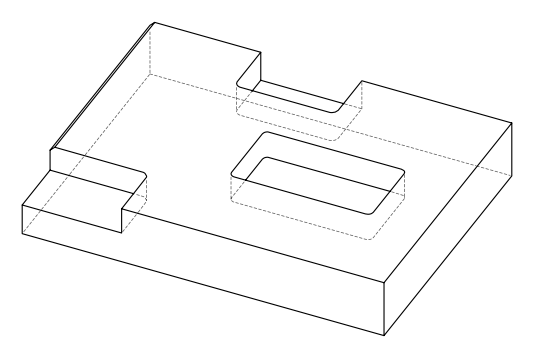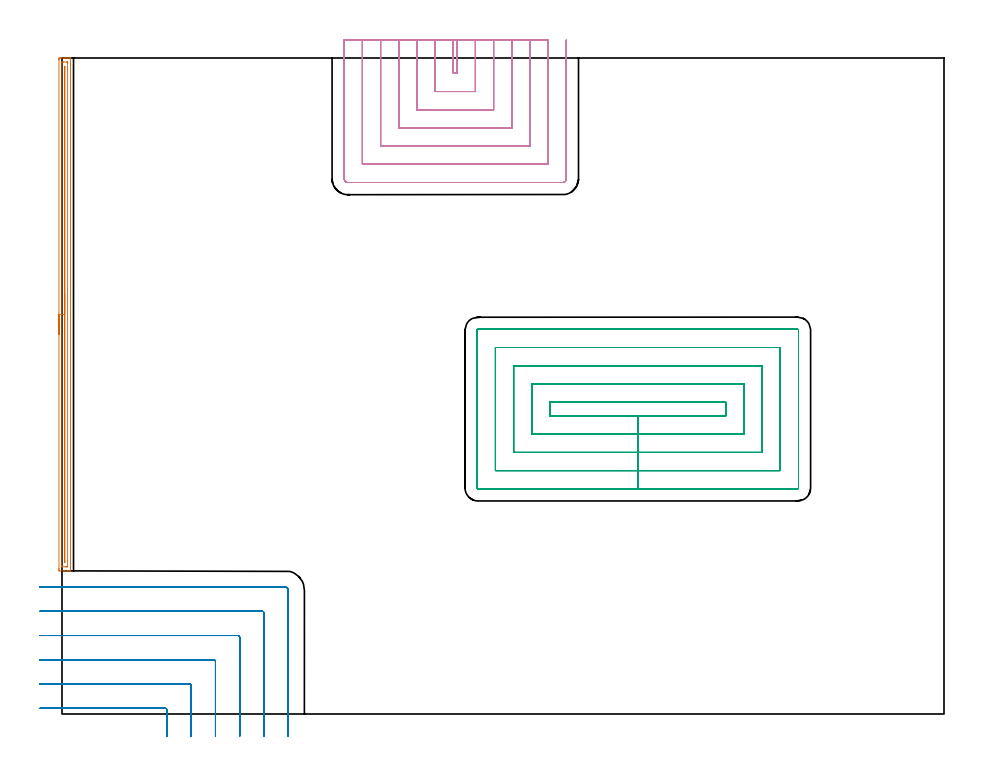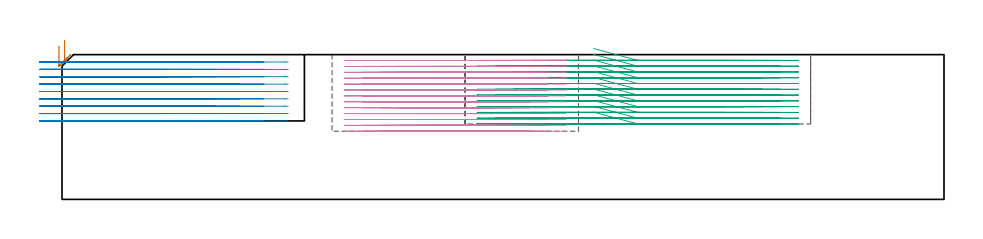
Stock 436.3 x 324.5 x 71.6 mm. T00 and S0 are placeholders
(PLAN: 4 operations, 2 tool changes, 108.9 min)
(1 AREA_MILL | FG_CHAMFER_SURFACE | UGT0205_001 | 6.23 min | 4180 mm3)
(2 MILL_CORNER_NOTCH_RECTANGULAR | CORNER_NOTCH_RECTANGULAR | NXT0201_012 | Follow Part, ap 4, ae 75% | 16.23 min | 277744 mm3)
(3 MILL_RECTANGULAR_POCKET | POCKET_RECTANGULAR_STRAIGHT | NXT0201_011 | Follow Part, ap 3, ae 75% | 41.8 min | 531719 mm3)
(4 MILL_SLOT | SLOT_PARTIAL_RECTANGULAR | NXT0201_011 | Follow Part, ap 3, ae 75% | 44.61 min | 311337 mm3)
(TOOL UGT0205_001 | Chamfer Mill 20 x 3 x 45 deg. | D20 FL50 Z2)
(TOOL NXT0201_012 | ENDMILL 16mm [2P460-1600-NA 1630] | D16 FL38 Z6)
(TOOL NXT0201_011 | ENDMILL 12mm [2P460-1200-NA 1630] | D12 FL38 Z6)
(OP 1 AREA_MILL)
G17 G21 G94 G90
T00 M6
G54
G17 G0 G90 X-1.5 Y187.65 S1061 M3
G43 Z81.6 H0
Z75.9
G94 G1 Y187.688 Z75.028 F250.
Y187.802 Z74.163
Y187.991 Z73.312
Y188.253 Z72.48
Y188.587 Z71.674
Y188.99 Z70.9
Y189.458 Z70.164
Y189.99 Z69.472
Y190.579 Z68.829
Y191.222 Z68.24
Y191.914 Z67.708
Y192.65 Z67.24
Y193.424 Z66.837
Y194.23 Z66.503
Y195.062 Z66.241
Y195.914 Z66.052
Y196.778 Z65.938
Y197.65 Z65.9
Y323.622
X-1.498 Y323.898 Z65.902
X-1.491 Y324.493 Z65.905
X-1.482 Y324.496 Z65.914
X-0.883 Y324.5 Z66.513
X-0.593 Z66.803
X0.903 Z68.297
X1.484 Z68.881
X1.797 Z69.193
X2.378 Z69.774
X2.69 Z70.085
X3.294 Z70.693
X3.769 Z71.168
X4.143 Y324.493 Z71.535
X4.197 Y324.49 Z71.588
X4.2 Y324.344 Z71.6
Y70.956
X4.197 Y70.81 Z71.588
X4.143 Y70.807 Z71.535
X3.769 Y70.8 Z71.168
X3.314 Z70.714
X2.69 Z70.085
X1.484 Z68.881
X0.903 Z68.297
X-1.14 Y70.801 Z66.256
X-1.482 Y70.804 Z65.914
X-1.491 Y70.807 Z65.905
X-1.497 Y71.402 Z65.903
X-1.5 Y72.018 Z65.9
Y197.65
X-0.086 Z67.314
Y322.209
X-0.084 Y322.305 Z67.316
X-0.079 Y322.487 Z67.321
X0.01 Y322.491 Z67.41
X0.517 Y322.499 Z67.917
X0.903 Y322.5 Z68.303
X2.303 Z69.703
X2.69 Y322.498 Z70.09
X2.745 Y322.495 Z70.145
X2.773 Y322.491 Z70.173
X2.779 Y322.4 Z70.179
X2.784 Y322.209 Z70.184
X2.786 Y322.114 Z70.186
Y322.018
X2.785 Y73.091 Z70.185
X2.784 Y72.995 Z70.184
X2.779 Y72.813 Z70.179
X2.69 Y72.809 Z70.09
X2.183 Y72.801 Z69.583
X1.797 Y72.8 Z69.197
X0.397 Z67.797
X0.01 Y72.802 Z67.41
X-0.045 Y72.805 Z67.355
X-0.073 Y72.809 Z67.327
X-0.079 Y72.9 Z67.321
X-0.084 Y73.091 Z67.316
X-0.086 Y73.187 Z67.314
Y73.282
Y197.65
X1.328 Z68.728
Y319.437
X1.329 Y319.904 Z68.729
X1.333 Y320.329 Z68.733
X1.335 Y320.37 Z68.735
X1.349 Y320.451 Z68.749
X1.364 Y320.329 Z68.764
X1.371 Y319.905 Z68.771
Y319.862
Y75.396
X1.366 Y74.971 Z68.766
X1.365 Y74.93 Z68.765
X1.351 Y74.848 Z68.751
X1.335 Y74.971 Z68.735
X1.333 Y75.014 Z68.733
X1.329 Y75.438 Z68.729
X1.328 Y197.65 Z68.728
Y198.522 Z68.766
Y199.386 Z68.88
Y200.238 Z69.069
Y201.07 Z69.331
Y201.876 Z69.665
Y202.65 Z70.068
Y203.386 Z70.537
Y204.078 Z71.068
Y204.721 Z71.657
Y205.31 Z72.301
Y205.842 Z72.993
Y206.31 Z73.728
Y206.713 Z74.502
Y207.047 Z75.308
Y207.309 Z76.14
Y207.498 Z76.992
Y207.612 Z77.857
Y207.65 Z78.728
G0 Z81.6
M5
M2
(OP 2 MILL_CORNER_NOTCH_RECTANGULAR)
G17 G21 G94 G90
T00 M6
G54
G17 G0 G90 X51.9 Y-11. S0 M3
G43 Z81.6 H1
Z67.955
G94 G1 Y-8. F250.
Y2.006 F500.
G3 X51.106 Y2.8 R0.8
G1 X-8.
X-11. F250.
G0 Z81.6
X63.9 Y-11.
Z67.955
G1 Y-8.
Y14.005 F500.
G3 X63.105 Y14.8 R0.8
G1 X-8.
X-11. F250.
G0 Z81.6
X75.9 Y-11.
Z67.955
G1 Y-8.
Y26.005 F500.
G3 X75.105 Y26.8 R0.8
G1 X-8.
X-11. F250.
G0 Z81.6
X87.9 Y-11.
Z67.955
G1 Y-8.
Y38.005 F500.
G3 X87.105 Y38.8 R0.8
G1 X-8.
X-11. F250.
G0 Z81.6
X99.9 Y-11.
Z67.955
G1 Y-8.
Y50.004 F500.
G3 X99.104 Y50.8 R0.8
G1 X-8.
X-11. F250.
G0 Z81.6
X111.9 Y-11.
Z67.955
G1 Y-8.
Y61.2 F500.
G3 X110.3 Y62.8 R1.6
G1 X-8.
X-11. F250.
G0 Z81.6
X51.9 Y-11.
Z64.311
G1 Y-8.
Y2.006 F500.
G3 X51.106 Y2.8 R0.8
G1 X-8.
X-11. F250.
G0 Z81.6
X63.9 Y-11.
Z64.311
G1 Y-8.
Y14.005 F500.
G3 X63.105 Y14.8 R0.8
G1 X-8.
X-11. F250.
G0 Z81.6
X75.9 Y-11.
Z64.311
G1 Y-8.
Y26.005 F500.
G3 X75.105 Y26.8 R0.8
G1 X-8.
X-11. F250.
G0 Z81.6
X87.9 Y-11.
Z64.311
G1 Y-8.
Y38.005 F500.
G3 X87.105 Y38.8 R0.8
G1 X-8.
X-11. F250.
G0 Z81.6
X99.9 Y-11.
Z64.311
G1 Y-8.
Y50.004 F500.
G3 X99.104 Y50.8 R0.8
G1 X-8.
X-11. F250.
G0 Z81.6
X111.9 Y-11.
Z64.311
G1 Y-8.
Y61.2 F500.
G3 X110.3 Y62.8 R1.6
G1 X-8.
X-11. F250.
G0 Z81.6
X51.9 Y-11.
Z60.667
G1 Y-8.
Y2.006 F500.
G3 X51.106 Y2.8 R0.8
G1 X-8.
X-11. F250.
G0 Z81.6
X63.9 Y-11.
Z60.667
G1 Y-8.
Y14.005 F500.
G3 X63.105 Y14.8 R0.8
G1 X-8.
X-11. F250.
G0 Z81.6
X75.9 Y-11.
Z60.667
G1 Y-8.
Y26.005 F500.
G3 X75.105 Y26.8 R0.8
G1 X-8.
X-11. F250.
G0 Z81.6
X87.9 Y-11.
Z60.667
G1 Y-8.
Y38.005 F500.
G3 X87.105 Y38.8 R0.8
G1 X-8.
X-11. F250.
G0 Z81.6
X99.9 Y-11.
Z60.667
G1 Y-8.
Y50.004 F500.
G3 X99.104 Y50.8 R0.8
G1 X-8.
X-11. F250.
G0 Z81.6
X111.9 Y-11.
Z60.667
G1 Y-8.
Y61.2 F500.
G3 X110.3 Y62.8 R1.6
G1 X-8.
X-11. F250.
G0 Z81.6
X51.9 Y-11.
Z57.022
G1 Y-8.
Y2.006 F500.
G3 X51.106 Y2.8 R0.8
G1 X-8.
X-11. F250.
G0 Z81.6
X63.9 Y-11.
Z57.022
G1 Y-8.
Y14.005 F500.
G3 X63.105 Y14.8 R0.8
G1 X-8.
X-11. F250.
G0 Z81.6
X75.9 Y-11.
Z57.022
G1 Y-8.
Y26.005 F500.
G3 X75.105 Y26.8 R0.8
G1 X-8.
X-11. F250.
G0 Z81.6
X87.9 Y-11.
Z57.022
G1 Y-8.
Y38.005 F500.
G3 X87.105 Y38.8 R0.8
G1 X-8.
X-11. F250.
G0 Z81.6
X99.9 Y-11.
Z57.022
G1 Y-8.
Y50.004 F500.
G3 X99.104 Y50.8 R0.8
G1 X-8.
X-11. F250.
G0 Z81.6
X111.9 Y-11.
Z57.022
G1 Y-8.
Y61.2 F500.
G3 X110.3 Y62.8 R1.6
G1 X-8.
X-11. F250.
G0 Z81.6
X51.9 Y-11.
Z53.378
G1 Y-8.
Y2.006 F500.
G3 X51.106 Y2.8 R0.8
G1 X-8.
X-11. F250.
G0 Z81.6
X63.9 Y-11.
Z53.378
G1 Y-8.
Y14.005 F500.
G3 X63.105 Y14.8 R0.8
G1 X-8.
X-11. F250.
G0 Z81.6
X75.9 Y-11.
Z53.378
G1 Y-8.
Y26.005 F500.
G3 X75.105 Y26.8 R0.8
G1 X-8.
X-11. F250.
G0 Z81.6
X87.9 Y-11.
Z53.378
G1 Y-8.
Y38.005 F500.
G3 X87.105 Y38.8 R0.8
G1 X-8.
X-11. F250.
G0 Z81.6
X99.9 Y-11.
Z53.378
G1 Y-8.
Y50.004 F500.
G3 X99.104 Y50.8 R0.8
G1 X-8.
X-11. F250.
G0 Z81.6
X111.9 Y-11.
Z53.378
G1 Y-8.
Y61.2 F500.
G3 X110.3 Y62.8 R1.6
G1 X-8.
X-11. F250.
G0 Z81.6
X51.9 Y-11.
Z49.733
G1 Y-8.
Y2.006 F500.
G3 X51.106 Y2.8 R0.8
G1 X-8.
X-11. F250.
G0 Z81.6
X63.9 Y-11.
Z49.733
G1 Y-8.
Y14.005 F500.
G3 X63.105 Y14.8 R0.8
G1 X-8.
X-11. F250.
G0 Z81.6
X75.9 Y-11.
Z49.733
G1 Y-8.
Y26.005 F500.
G3 X75.105 Y26.8 R0.8
G1 X-8.
X-11. F250.
G0 Z81.6
X87.9 Y-11.
Z49.733
G1 Y-8.
Y38.005 F500.
G3 X87.105 Y38.8 R0.8
G1 X-8.
X-11. F250.
G0 Z81.6
X99.9 Y-11.
Z49.733
G1 Y-8.
Y50.004 F500.
G3 X99.104 Y50.8 R0.8
G1 X-8.
X-11. F250.
G0 Z81.6
X111.9 Y-11.
Z49.733
G1 Y-8.
Y61.2 F500.
G3 X110.3 Y62.8 R1.6
G1 X-8.
X-11. F250.
G0 Z81.6
X51.9 Y-11.
Z46.089
G1 Y-8.
Y2.006 F500.
G3 X51.106 Y2.8 R0.8
G1 X-8.
X-11. F250.
G0 Z81.6
X63.9 Y-11.
Z46.089
G1 Y-8.
Y14.005 F500.
G3 X63.105 Y14.8 R0.8
G1 X-8.
X-11. F250.
G0 Z81.6
X75.9 Y-11.
Z46.089
G1 Y-8.
Y26.005 F500.
G3 X75.105 Y26.8 R0.8
G1 X-8.
X-11. F250.
G0 Z81.6
X87.9 Y-11.
Z46.089
G1 Y-8.
Y38.005 F500.
G3 X87.105 Y38.8 R0.8
G1 X-8.
X-11. F250.
G0 Z81.6
X99.9 Y-11.
Z46.089
G1 Y-8.
Y50.004 F500.
G3 X99.104 Y50.8 R0.8
G1 X-8.
X-11. F250.
G0 Z81.6
X111.9 Y-11.
Z46.089
G1 Y-8.
Y61.2 F500.
G3 X110.3 Y62.8 R1.6
G1 X-8.
X-11. F250.
G0 Z81.6
X51.9 Y-11.
Z42.444
G1 Y-8.
Y2.006 F500.
G3 X51.106 Y2.8 R0.8
G1 X-8.
X-11. F250.
G0 Z81.6
X63.9 Y-11.
Z42.444
G1 Y-8.
Y14.005 F500.
G3 X63.105 Y14.8 R0.8
G1 X-8.
X-11. F250.
G0 Z81.6
X75.9 Y-11.
Z42.444
G1 Y-8.
Y26.005 F500.
G3 X75.105 Y26.8 R0.8
G1 X-8.
X-11. F250.
G0 Z81.6
X87.9 Y-11.
Z42.444
G1 Y-8.
Y38.005 F500.
G3 X87.105 Y38.8 R0.8
G1 X-8.
X-11. F250.
G0 Z81.6
X99.9 Y-11.
Z42.444
G1 Y-8.
Y50.004 F500.
G3 X99.104 Y50.8 R0.8
G1 X-8.
X-11. F250.
G0 Z81.6
X111.9 Y-11.
Z42.444
G1 Y-8.
Y61.2 F500.
G3 X110.3 Y62.8 R1.6
G1 X-8.
X-11. F250.
G0 Z81.6
X51.9 Y-11.
Z38.8
G1 Y-8.
Y2.006 F500.
G3 X51.106 Y2.8 R0.8
G1 X-8.
X-11. F250.
G0 Z81.6
X63.9 Y-11.
Z38.8
G1 Y-8.
Y14.005 F500.
G3 X63.105 Y14.8 R0.8
G1 X-8.
X-11. F250.
G0 Z81.6
X75.9 Y-11.
Z38.8
G1 Y-8.
Y26.005 F500.
G3 X75.105 Y26.8 R0.8
G1 X-8.
X-11. F250.
G0 Z81.6
X87.9 Y-11.
Z38.8
G1 Y-8.
Y38.005 F500.
G3 X87.105 Y38.8 R0.8
G1 X-8.
X-11. F250.
G0 Z81.6
X99.9 Y-11.
Z38.8
G1 Y-8.
Y50.004 F500.
G3 X99.104 Y50.8 R0.8
G1 X-8.
X-11. F250.
G0 Z81.6
X111.9 Y-11.
Z38.8
G1 Y-8.
Y61.2 F500.
G3 X110.3 Y62.8 R1.6
G1 X-8.
X-11. F250.
G0 Z81.6
M5
M2
(OP 3 MILL_RECTANGULAR_POCKET)
G17 G21 G94 G90
T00 M6
G54
G17 G0 G90 X262.986 Y147.4 S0 M3
G43 Z81.6 H1
Z74.6
G94 G1 X284.85 Z68.742 F250.
X328.3 F500.
Y154.3
X241.4
Y147.4
X284.85
Y138.4
X337.3
Y163.3
X232.4
Y138.4
X284.85
Y129.4
X346.3
Y172.3
X223.4
Y129.4
X284.85
Y120.4
X355.3
Y181.3
X214.4
Y120.4
X284.85
Y111.4
X363.9
G3 X364.3 Y111.8 R0.4
G1 Y189.9
G3 X363.9 Y190.3 R0.4
G1 X205.8
G3 X205.4 Y189.9 R0.4
G1 Y111.8
G3 X205.8 Y111.4 R0.4
G1 X284.85
X285.85
G0 X262.986 Y147.4 Z71.742
G1 X284.85 Z65.883 F250.
X328.3 F500.
Y154.3
X241.4
Y147.4
X284.85
Y138.4
X337.3
Y163.3
X232.4
Y138.4
X284.85
Y129.4
X346.3
Y172.3
X223.4
Y129.4
X284.85
Y120.4
X355.3
Y181.3
X214.4
Y120.4
X284.85
Y111.4
X363.9
G3 X364.3 Y111.8 R0.4
G1 Y189.9
G3 X363.9 Y190.3 R0.4
G1 X205.8
G3 X205.4 Y189.9 R0.4
G1 Y111.8
G3 X205.8 Y111.4 R0.4
G1 X284.85
X285.85
G0 X262.986 Y147.4 Z68.883
G1 X284.85 Z63.025 F250.
X328.3 F500.
Y154.3
X241.4
Y147.4
X284.85
Y138.4
X337.3
Y163.3
X232.4
Y138.4
X284.85
Y129.4
X346.3
Y172.3
X223.4
Y129.4
X284.85
Y120.4
X355.3
Y181.3
X214.4
Y120.4
X284.85
Y111.4
X363.9
G3 X364.3 Y111.8 R0.4
G1 Y189.9
G3 X363.9 Y190.3 R0.4
G1 X205.8
G3 X205.4 Y189.9 R0.4
G1 Y111.8
G3 X205.8 Y111.4 R0.4
G1 X284.85
X285.85
G0 X262.986 Y147.4 Z66.025
G1 X284.85 Z60.167 F250.
X328.3 F500.
Y154.3
X241.4
Y147.4
X284.85
Y138.4
X337.3
Y163.3
X232.4
Y138.4
X284.85
Y129.4
X346.3
Y172.3
X223.4
Y129.4
X284.85
Y120.4
X355.3
Y181.3
X214.4
Y120.4
X284.85
Y111.4
X363.9
G3 X364.3 Y111.8 R0.4
G1 Y189.9
G3 X363.9 Y190.3 R0.4
G1 X205.8
G3 X205.4 Y189.9 R0.4
G1 Y111.8
G3 X205.8 Y111.4 R0.4
G1 X284.85
X285.85
G0 X262.986 Y147.4 Z63.167
G1 X284.85 Z57.308 F250.
X328.3 F500.
Y154.3
X241.4
Y147.4
X284.85
Y138.4
X337.3
Y163.3
X232.4
Y138.4
X284.85
Y129.4
X346.3
Y172.3
X223.4
Y129.4
X284.85
Y120.4
X355.3
Y181.3
X214.4
Y120.4
X284.85
Y111.4
X363.9
G3 X364.3 Y111.8 R0.4
G1 Y189.9
G3 X363.9 Y190.3 R0.4
G1 X205.8
G3 X205.4 Y189.9 R0.4
G1 Y111.8
G3 X205.8 Y111.4 R0.4
G1 X284.85
X285.85
G0 X262.986 Y147.4 Z60.308
G1 X284.85 Z54.45 F250.
X328.3 F500.
Y154.3
X241.4
Y147.4
X284.85
Y138.4
X337.3
Y163.3
X232.4
Y138.4
X284.85
Y129.4
X346.3
Y172.3
X223.4
Y129.4
X284.85
Y120.4
X355.3
Y181.3
X214.4
Y120.4
X284.85
Y111.4
X363.9
G3 X364.3 Y111.8 R0.4
G1 Y189.9
G3 X363.9 Y190.3 R0.4
G1 X205.8
G3 X205.4 Y189.9 R0.4
G1 Y111.8
G3 X205.8 Y111.4 R0.4
G1 X284.85
X285.85
G0 X262.986 Y147.4 Z57.45
G1 X284.85 Z51.592 F250.
X328.3 F500.
Y154.3
X241.4
Y147.4
X284.85
Y138.4
X337.3
Y163.3
X232.4
Y138.4
X284.85
Y129.4
X346.3
Y172.3
X223.4
Y129.4
X284.85
Y120.4
X355.3
Y181.3
X214.4
Y120.4
X284.85
Y111.4
X363.9
G3 X364.3 Y111.8 R0.4
G1 Y189.9
G3 X363.9 Y190.3 R0.4
G1 X205.8
G3 X205.4 Y189.9 R0.4
G1 Y111.8
G3 X205.8 Y111.4 R0.4
G1 X284.85
X285.85
G0 X262.986 Y147.4 Z54.592
G1 X284.85 Z48.733 F250.
X328.3 F500.
Y154.3
X241.4
Y147.4
X284.85
Y138.4
X337.3
Y163.3
X232.4
Y138.4
X284.85
Y129.4
X346.3
Y172.3
X223.4
Y129.4
X284.85
Y120.4
X355.3
Y181.3
X214.4
Y120.4
X284.85
Y111.4
X363.9
G3 X364.3 Y111.8 R0.4
G1 Y189.9
G3 X363.9 Y190.3 R0.4
G1 X205.8
G3 X205.4 Y189.9 R0.4
G1 Y111.8
G3 X205.8 Y111.4 R0.4
G1 X284.85
X285.85
G0 X262.986 Y147.4 Z51.733
G1 X284.85 Z45.875 F250.
X328.3 F500.
Y154.3
X241.4
Y147.4
X284.85
Y138.4
X337.3
Y163.3
X232.4
Y138.4
X284.85
Y129.4
X346.3
Y172.3
X223.4
Y129.4
X284.85
Y120.4
X355.3
Y181.3
X214.4
Y120.4
X284.85
Y111.4
X363.9
G3 X364.3 Y111.8 R0.4
G1 Y189.9
G3 X363.9 Y190.3 R0.4
G1 X205.8
G3 X205.4 Y189.9 R0.4
G1 Y111.8
G3 X205.8 Y111.4 R0.4
G1 X284.85
X285.85
G0 X262.986 Y147.4 Z48.875
G1 X284.85 Z43.017 F250.
X328.3 F500.
Y154.3
X241.4
Y147.4
X284.85
Y138.4
X337.3
Y163.3
X232.4
Y138.4
X284.85
Y129.4
X346.3
Y172.3
X223.4
Y129.4
X284.85
Y120.4
X355.3
Y181.3
X214.4
Y120.4
X284.85
Y111.4
X363.9
G3 X364.3 Y111.8 R0.4
G1 Y189.9
G3 X363.9 Y190.3 R0.4
G1 X205.8
G3 X205.4 Y189.9 R0.4
G1 Y111.8
G3 X205.8 Y111.4 R0.4
G1 X284.85
X285.85
G0 X262.986 Y147.4 Z46.017
G1 X284.85 Z40.158 F250.
X328.3 F500.
Y154.3
X241.4
Y147.4
X284.85
Y138.4
X337.3
Y163.3
X232.4
Y138.4
X284.85
Y129.4
X346.3
Y172.3
X223.4
Y129.4
X284.85
Y120.4
X355.3
Y181.3
X214.4
Y120.4
X284.85
Y111.4
X363.9
G3 X364.3 Y111.8 R0.4
G1 Y189.9
G3 X363.9 Y190.3 R0.4
G1 X205.8
G3 X205.4 Y189.9 R0.4
G1 Y111.8
G3 X205.8 Y111.4 R0.4
G1 X284.85
X285.85
G0 X262.986 Y147.4 Z43.158
G1 X284.85 Z37.3 F250.
X328.3 F500.
Y154.3
X241.4
Y147.4
X284.85
Y138.4
X337.3
Y163.3
X232.4
Y138.4
X284.85
Y129.4
X346.3
Y172.3
X223.4
Y129.4
X284.85
Y120.4
X355.3
Y181.3
X214.4
Y120.4
X284.85
Y111.4
X363.9
G3 X364.3 Y111.8 R0.4
G1 Y189.9
G3 X363.9 Y190.3 R0.4
G1 X205.8
G3 X205.4 Y189.9 R0.4
G1 Y111.8
G3 X205.8 Y111.4 R0.4
G1 X284.85
X285.85
G0 Z81.6
M5
M2
(OP 4 MILL_SLOT)
G17 G21 G94 G90
T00 M6
G54
G17 G0 G90 X193.6 Y333.5 S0 M3
G43 Z81.6 H1
Z68.685
G94 G1 Y330.5 F250.
Y316.9 F500.
X195.5
Y330.5
Y333.5 F250.
X184.6
Y330.5
Y307.9 F500.
X204.5
Y330.5
Y333.5 F250.
X175.6
Y330.5
Y298.9 F500.
X213.5
Y330.5
Y333.5 F250.
X166.6
Y330.5
Y289.9 F500.
X222.5
Y330.5
Y333.5 F250.
X157.6
Y330.5
Y280.9 F500.
X231.5
Y330.5
Y333.5 F250.
X148.6
Y330.5
Y271.9 F500.
X240.5
Y330.5
Y333.5 F250.
X139.6
Y330.5
Y264.8 F500.
G3 X141.5 Y262.9 R1.9
G1 X247.6
G3 X249.5 Y264.8 R1.9
G1 Y330.5
Y333.5 F250.
G0 X193.6 Z65.769
G1 Y330.5
Y316.9 F500.
X195.5
Y330.5
Y333.5 F250.
X184.6
Y330.5
Y307.9 F500.
X204.5
Y330.5
Y333.5 F250.
X175.6
Y330.5
Y298.9 F500.
X213.5
Y330.5
Y333.5 F250.
X166.6
Y330.5
Y289.9 F500.
X222.5
Y330.5
Y333.5 F250.
X157.6
Y330.5
Y280.9 F500.
X231.5
Y330.5
Y333.5 F250.
X148.6
Y330.5
Y271.9 F500.
X240.5
Y330.5
Y333.5 F250.
X139.6
Y330.5
Y264.8 F500.
G3 X141.5 Y262.9 R1.9
G1 X247.6
G3 X249.5 Y264.8 R1.9
G1 Y330.5
Y333.5 F250.
G0 X193.6 Z62.854
G1 Y330.5
Y316.9 F500.
X195.5
Y330.5
Y333.5 F250.
X184.6
Y330.5
Y307.9 F500.
X204.5
Y330.5
Y333.5 F250.
X175.6
Y330.5
Y298.9 F500.
X213.5
Y330.5
Y333.5 F250.
X166.6
Y330.5
Y289.9 F500.
X222.5
Y330.5
Y333.5 F250.
X157.6
Y330.5
Y280.9 F500.
X231.5
Y330.5
Y333.5 F250.
X148.6
Y330.5
Y271.9 F500.
X240.5
Y330.5
Y333.5 F250.
X139.6
Y330.5
Y264.8 F500.
G3 X141.5 Y262.9 R1.9
G1 X247.6
G3 X249.5 Y264.8 R1.9
G1 Y330.5
Y333.5 F250.
G0 X193.6 Z59.938
G1 Y330.5
Y316.9 F500.
X195.5
Y330.5
Y333.5 F250.
X184.6
Y330.5
Y307.9 F500.
X204.5
Y330.5
Y333.5 F250.
X175.6
Y330.5
Y298.9 F500.
X213.5
Y330.5
Y333.5 F250.
X166.6
Y330.5
Y289.9 F500.
X222.5
Y330.5
Y333.5 F250.
X157.6
Y330.5
Y280.9 F500.
X231.5
Y330.5
Y333.5 F250.
X148.6
Y330.5
Y271.9 F500.
X240.5
Y330.5
Y333.5 F250.
X139.6
Y330.5
Y264.8 F500.
G3 X141.5 Y262.9 R1.9
G1 X247.6
G3 X249.5 Y264.8 R1.9
G1 Y330.5
Y333.5 F250.
G0 X193.6 Z57.023
G1 Y330.5
Y316.9 F500.
X195.5
Y330.5
Y333.5 F250.
X184.6
Y330.5
Y307.9 F500.
X204.5
Y330.5
Y333.5 F250.
X175.6
Y330.5
Y298.9 F500.
X213.5
Y330.5
Y333.5 F250.
X166.6
Y330.5
Y289.9 F500.
X222.5
Y330.5
Y333.5 F250.
X157.6
Y330.5
Y280.9 F500.
X231.5
Y330.5
Y333.5 F250.
X148.6
Y330.5
Y271.9 F500.
X240.5
Y330.5
Y333.5 F250.
X139.6
Y330.5
Y264.8 F500.
G3 X141.5 Y262.9 R1.9
G1 X247.6
G3 X249.5 Y264.8 R1.9
G1 Y330.5
Y333.5 F250.
G0 X193.6 Z54.108
G1 Y330.5
Y316.9 F500.
X195.5
Y330.5
Y333.5 F250.
X184.6
Y330.5
Y307.9 F500.
X204.5
Y330.5
Y333.5 F250.
X175.6
Y330.5
Y298.9 F500.
X213.5
Y330.5
Y333.5 F250.
X166.6
Y330.5
Y289.9 F500.
X222.5
Y330.5
Y333.5 F250.
X157.6
Y330.5
Y280.9 F500.
X231.5
Y330.5
Y333.5 F250.
X148.6
Y330.5
Y271.9 F500.
X240.5
Y330.5
Y333.5 F250.
X139.6
Y330.5
Y264.8 F500.
G3 X141.5 Y262.9 R1.9
G1 X247.6
G3 X249.5 Y264.8 R1.9
G1 Y330.5
Y333.5 F250.
G0 X193.6 Z51.192
G1 Y330.5
Y316.9 F500.
X195.5
Y330.5
Y333.5 F250.
X184.6
Y330.5
Y307.9 F500.
X204.5
Y330.5
Y333.5 F250.
X175.6
Y330.5
Y298.9 F500.
X213.5
Y330.5
Y333.5 F250.
X166.6
Y330.5
Y289.9 F500.
X222.5
Y330.5
Y333.5 F250.
X157.6
Y330.5
Y280.9 F500.
X231.5
Y330.5
Y333.5 F250.
X148.6
Y330.5
Y271.9 F500.
X240.5
Y330.5
Y333.5 F250.
X139.6
Y330.5
Y264.8 F500.
G3 X141.5 Y262.9 R1.9
G1 X247.6
G3 X249.5 Y264.8 R1.9
G1 Y330.5
Y333.5 F250.
G0 X193.6 Z48.277
G1 Y330.5
Y316.9 F500.
X195.5
Y330.5
Y333.5 F250.
X184.6
Y330.5
Y307.9 F500.
X204.5
Y330.5
Y333.5 F250.
X175.6
Y330.5
Y298.9 F500.
X213.5
Y330.5
Y333.5 F250.
X166.6
Y330.5
Y289.9 F500.
X222.5
Y330.5
Y333.5 F250.
X157.6
Y330.5
Y280.9 F500.
X231.5
Y330.5
Y333.5 F250.
X148.6
Y330.5
Y271.9 F500.
X240.5
Y330.5
Y333.5 F250.
X139.6
Y330.5
Y264.8 F500.
G3 X141.5 Y262.9 R1.9
G1 X247.6
G3 X249.5 Y264.8 R1.9
G1 Y330.5
Y333.5 F250.
G0 X193.6 Z45.362
G1 Y330.5
Y316.9 F500.
X195.5
Y330.5
Y333.5 F250.
X184.6
Y330.5
Y307.9 F500.
X204.5
Y330.5
Y333.5 F250.
X175.6
Y330.5
Y298.9 F500.
X213.5
Y330.5
Y333.5 F250.
X166.6
Y330.5
Y289.9 F500.
X222.5
Y330.5
Y333.5 F250.
X157.6
Y330.5
Y280.9 F500.
X231.5
Y330.5
Y333.5 F250.
X148.6
Y330.5
Y271.9 F500.
X240.5
Y330.5
Y333.5 F250.
X139.6
Y330.5
Y264.8 F500.
G3 X141.5 Y262.9 R1.9
G1 X247.6
G3 X249.5 Y264.8 R1.9
G1 Y330.5
Y333.5 F250.
G0 X193.6 Z42.446
G1 Y330.5
Y316.9 F500.
X195.5
Y330.5
Y333.5 F250.
X184.6
Y330.5
Y307.9 F500.
X204.5
Y330.5
Y333.5 F250.
X175.6
Y330.5
Y298.9 F500.
X213.5
Y330.5
Y333.5 F250.
X166.6
Y330.5
Y289.9 F500.
X222.5
Y330.5
Y333.5 F250.
X157.6
Y330.5
Y280.9 F500.
X231.5
Y330.5
Y333.5 F250.
X148.6
Y330.5
Y271.9 F500.
X240.5
Y330.5
Y333.5 F250.
X139.6
Y330.5
Y264.8 F500.
G3 X141.5 Y262.9 R1.9
G1 X247.6
G3 X249.5 Y264.8 R1.9
G1 Y330.5
Y333.5 F250.
G0 X193.6 Z39.531
G1 Y330.5
Y316.9 F500.
X195.5
Y330.5
Y333.5 F250.
X184.6
Y330.5
Y307.9 F500.
X204.5
Y330.5
Y333.5 F250.
X175.6
Y330.5
Y298.9 F500.
X213.5
Y330.5
Y333.5 F250.
X166.6
Y330.5
Y289.9 F500.
X222.5
Y330.5
Y333.5 F250.
X157.6
Y330.5
Y280.9 F500.
X231.5
Y330.5
Y333.5 F250.
X148.6
Y330.5
Y271.9 F500.
X240.5
Y330.5
Y333.5 F250.
X139.6
Y330.5
Y264.8 F500.
G3 X141.5 Y262.9 R1.9
G1 X247.6
G3 X249.5 Y264.8 R1.9
G1 Y330.5
Y333.5 F250.
G0 X193.6 Z36.615
G1 Y330.5
Y316.9 F500.
X195.5
Y330.5
Y333.5 F250.
X184.6
Y330.5
Y307.9 F500.
X204.5
Y330.5
Y333.5 F250.
X175.6
Y330.5
Y298.9 F500.
X213.5
Y330.5
Y333.5 F250.
X166.6
Y330.5
Y289.9 F500.
X222.5
Y330.5
Y333.5 F250.
X157.6
Y330.5
Y280.9 F500.
X231.5
Y330.5
Y333.5 F250.
X148.6
Y330.5
Y271.9 F500.
X240.5
Y330.5
Y333.5 F250.
X139.6
Y330.5
Y264.8 F500.
G3 X141.5 Y262.9 R1.9
G1 X247.6
G3 X249.5 Y264.8 R1.9
G1 Y330.5
Y333.5 F250.
G0 X193.6 Z33.7
G1 Y330.5
Y316.9 F500.
X195.5
Y330.5
Y333.5 F250.
X184.6
Y330.5
Y307.9 F500.
X204.5
Y330.5
Y333.5 F250.
X175.6
Y330.5
Y298.9 F500.
X213.5
Y330.5
Y333.5 F250.
X166.6
Y330.5
Y289.9 F500.
X222.5
Y330.5
Y333.5 F250.
X157.6
Y330.5
Y280.9 F500.
X231.5
Y330.5
Y333.5 F250.
X148.6
Y330.5
Y271.9 F500.
X240.5
Y330.5
Y333.5 F250.
X139.6
Y330.5
Y264.8 F500.
G3 X141.5 Y262.9 R1.9
G1 X247.6
G3 X249.5 Y264.8 R1.9
G1 Y330.5
Y333.5 F250.
G0 Z81.6
M5
M2
